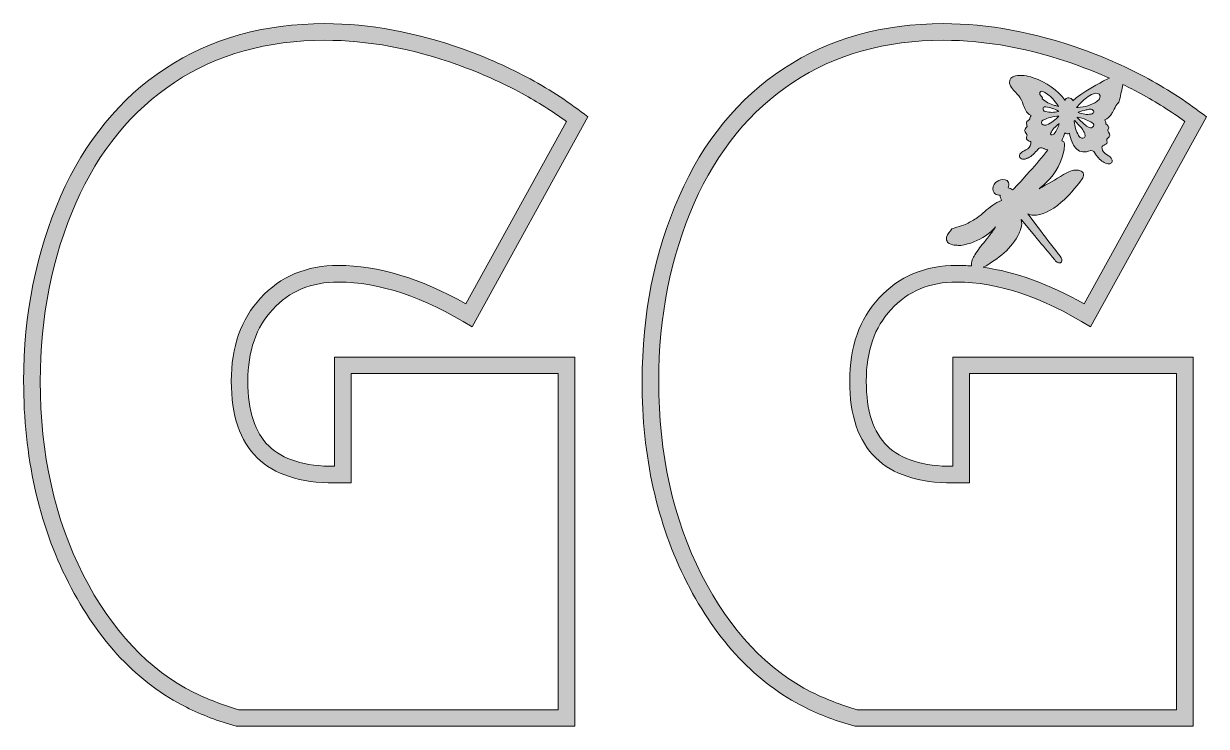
# Model space of a CAD drawing. Header units: millimetres. Extents: x 16 to 686, y -297 to -25.
# Drawn here: x 465.7 to 679.6, y -151.7 to -24.7 of the extents above; entities that cross this region are included whole.
import ezdxf

# ---------------------------------------------------------------- set-up
doc = ezdxf.new("R2010")
doc.units = ezdxf.units.MM
doc.header["$MEASUREMENT"] = 0
doc.layers.add('Layer 7', color=7, linetype='Continuous')
doc.layers.add('Layer 8', color=7, linetype='Continuous')

msp = doc.modelspace()

# ---------------------------------------------------------------- hatches: boundary and pattern name
at = {"layer": 'Layer 7'}
h = msp.add_hatch(color=1, dxfattribs=at)
h.dxf.hatch_style = 2
edge = h.paths.add_edge_path()
edge.add_spline(control_points=[(633.8, -104.72), (628.41, -104.72), (624.44, -103.49), (621.92, -101.04), (619.39, -98.59), (618.12, -94.69), (618.12, -89.34), (618.12, -83.89), (619.62, -79.56), (622.62, -76.37), (625.62, -73.06), (629.58, -71.41), (634.51, -71.41), (641.88, -71.41), (649.93, -74.11), (658.67, -79.51), (658.67, -79.51), (679.62, -41.57), (679.62, -41.57), (676.41, -39.04), (672.92, -36.75), (669.18, -34.71), (665.43, -32.67), (661.41, -30.88), (657.13, -29.34), (648.52, -26.26), (640.16, -24.71), (632.07, -24.71), (621.02, -24.71), (611.4, -27.41), (603.22, -32.81), (594.99, -38.21), (588.67, -45.93), (584.26, -55.95), (579.81, -66.09), (577.58, -77.22), (577.58, -89.34), (577.58, -102.95), (580.28, -115.08), (585.67, -125.71), (591.16, -136.4), (598.27, -143.92), (607.01, -148.27), (609.76, -149.64), (612.79, -150.77), (616.04, -151.71), (616.04, -151.71), (677.24, -151.71), (677.24, -151.71), (677.24, -151.71), (677.24, -84.96), (677.24, -84.96), (677.24, -84.96), (633.8, -84.96), (633.8, -84.96), (633.8, -84.96), (633.8, -104.72), (633.8, -104.72)], knot_values=[0, 0, 0, 0, 1, 1, 1, 2, 2, 2, 3, 3, 3, 4, 4, 4, 5, 5, 5, 6, 6, 6, 7, 7, 7, 8, 8, 8, 9, 9, 9, 10, 10, 10, 11, 11, 11, 12, 12, 12, 13, 13, 13, 14, 14, 14, 15, 15, 15, 16, 16, 16, 17, 17, 17, 18, 18, 18, 19, 19, 19, 19], degree=3, periodic=1)
edge = h.paths.add_edge_path()
edge.add_spline(control_points=[(675.74, -42.39), (675.74, -42.39), (657.54, -75.35), (657.54, -75.35), (651.15, -71.75), (645.04, -69.55), (639.28, -68.75), (641.94, -67.21), (644.48, -65.36), (645.78, -62.57), (645.95, -62.19), (646.39, -61.12), (646.16, -60.13), (646.16, -60.13), (648.58, -63.05), (648.58, -63.05), (649.64, -64.32), (650.69, -65.59), (651.74, -66.86), (651.74, -66.86), (652.19, -67.41), (652.19, -67.41), (652.37, -67.63), (652.79, -68.14), (653.23, -67.92), (653.38, -67.85), (653.48, -67.73), (653.51, -67.58), (653.58, -67.22), (653.27, -66.82), (652.94, -66.44), (652.9, -66.4), (652.87, -66.36), (652.85, -66.34), (651.58, -64.69), (650.31, -63.02), (649.19, -61.54), (649.19, -61.54), (647.32, -59.08), (647.32, -59.08), (647.62, -59.23), (647.97, -59.3), (648.36, -59.32), (649.85, -59.37), (651.5, -58.6), (653.39, -56.99), (654.7, -55.86), (655.97, -54.44), (657.17, -52.74), (657.27, -52.59), (657.5, -52.28), (657.42, -51.92), (657.36, -51.61), (657.09, -51.37), (656.7, -51.26), (656.45, -51.19), (656.2, -51.16), (655.94, -51.17), (655.13, -51.2), (654.36, -51.66), (653.8, -52), (652.35, -52.86), (650.88, -53.75), (649.36, -54.54), (650.12, -53.96), (650.77, -53.36), (651.35, -52.72), (652.92, -50.95), (653.86, -48.79), (653.99, -46.62), (654, -46.52), (654.01, -46.35), (653.93, -46.2), (653.84, -46.03), (653.68, -45.92), (653.46, -45.89), (653.71, -45.39), (653.89, -44.9), (654.03, -44.44), (654.13, -44.54), (654.28, -44.6), (654.45, -44.62), (654.54, -44.63), (654.72, -44.62), (654.87, -44.5), (654.96, -45.02), (655.1, -45.57), (655.33, -46.12), (655.5, -46.52), (655.71, -46.87), (655.95, -47.17), (656.52, -47.86), (657.38, -48.08), (658.32, -47.76), (658.95, -47.55), (659.16, -47.62), (659.49, -48.17), (659.51, -48.2), (659.52, -48.22), (659.54, -48.25), (660.03, -48.99), (660.55, -49.49), (661.17, -49.83), (661.44, -49.98), (661.77, -50.03), (661.95, -50.04), (662.27, -50.05), (662.44, -49.9), (662.5, -49.81), (662.62, -49.65), (662.63, -49.45), (662.55, -49.24), (662.4, -48.88), (662.1, -48.67), (661.85, -48.53), (661.17, -48.16), (660.83, -47.77), (660.75, -47.27), (660.7, -46.92), (660.73, -46.81), (661.14, -46.66), (661.16, -46.66), (661.18, -46.65), (661.2, -46.64), (661.63, -46.46), (661.73, -46.3), (661.65, -45.86), (661.61, -45.64), (661.64, -45.53), (661.78, -45.41), (662.22, -45.06), (662.26, -44.77), (661.9, -44.3), (661.76, -44.11), (661.76, -44.06), (661.83, -43.95), (662.21, -43.33), (661.7, -42.98), (661.51, -42.85), (661.48, -42.82), (661.44, -42.79), (661.42, -42.76), (661.43, -42.52), (661.38, -42.3), (661.27, -42.09), (661.81, -41.89), (662.13, -41.49), (662.44, -41.07), (662.51, -40.96), (662.58, -40.85), (662.64, -40.74), (662.64, -40.74), (662.7, -40.62), (662.7, -40.62), (662.79, -40.47), (662.87, -40.31), (662.96, -40.15), (663.16, -39.75), (663.36, -39.38), (663.62, -39.06), (663.69, -39.18), (663.89, -38.76), (663.94, -38.45), (664.11, -37.53), (664.35, -36.62), (664.52, -35.7), (665.62, -36.23), (666.7, -36.78), (667.74, -37.35), (670.56, -38.88), (673.24, -40.57), (675.74, -42.39)], knot_values=[0, 0, 0, 0, 1, 1, 1, 2, 2, 2, 3, 3, 3, 4, 4, 4, 5, 5, 5, 6, 6, 6, 7, 7, 7, 8, 8, 8, 9, 9, 9, 10, 10, 10, 11, 11, 11, 12, 12, 12, 13, 13, 13, 14, 14, 14, 15, 15, 15, 16, 16, 16, 17, 17, 17, 18, 18, 18, 19, 19, 19, 20, 20, 20, 21, 21, 21, 22, 22, 22, 23, 23, 23, 24, 24, 24, 25, 25, 25, 26, 26, 26, 27, 27, 27, 28, 28, 28, 29, 29, 29, 30, 30, 30, 31, 31, 31, 32, 32, 32, 33, 33, 33, 34, 34, 34, 35, 35, 35, 36, 36, 36, 37, 37, 37, 38, 38, 38, 39, 39, 39, 40, 40, 40, 41, 41, 41, 42, 42, 42, 43, 43, 43, 44, 44, 44, 45, 45, 45, 46, 46, 46, 47, 47, 47, 48, 48, 48, 49, 49, 49, 50, 50, 50, 51, 51, 51, 52, 52, 52, 53, 53, 53, 54, 54, 54, 55, 55, 55, 56, 56, 56, 57, 57, 57, 57], degree=3, periodic=1)
edge = h.paths.add_edge_path()
edge.add_spline(control_points=[(652.14, -39.48), (651.31, -39.22), (650.58, -38.83), (649.92, -38.32), (650.01, -38.21), (649.99, -38.05), (649.88, -37.96), (649.64, -37.75), (649.52, -37.57), (649.49, -37.37), (649.47, -37.23), (649.55, -37.08), (649.66, -36.99), (649.78, -36.91), (649.92, -36.9), (650.07, -36.98), (650.53, -37.2), (650.9, -37.43), (651.2, -37.67), (651.68, -38.04), (652.47, -39), (652.87, -39.66), (652.62, -39.6), (652.38, -39.55), (652.14, -39.48)], knot_values=[0, 0, 0, 0, 1, 1, 1, 2, 2, 2, 3, 3, 3, 4, 4, 4, 5, 5, 5, 6, 6, 6, 7, 7, 7, 8, 8, 8, 8], degree=3, periodic=1)
edge = h.paths.add_edge_path()
edge.add_spline(control_points=[(652.89, -40.58), (652.1, -40.8), (651.31, -40.79), (650.53, -40.61), (650.17, -40.52), (650, -40.22), (650.13, -39.95), (650.22, -39.78), (650.37, -39.68), (650.6, -39.72), (651.4, -39.86), (652.15, -40.13), (652.86, -40.51), (652.87, -40.52), (652.87, -40.54), (652.89, -40.58)], knot_values=[0, 0, 0, 0, 1, 1, 1, 2, 2, 2, 3, 3, 3, 4, 4, 4, 5, 5, 5, 5], degree=3, periodic=1)
edge = h.paths.add_edge_path()
edge.add_spline(control_points=[(650.09, -42.99), (649.76, -42.78), (649.71, -42.34), (650.06, -42.17), (650.96, -41.73), (651.92, -41.47), (652.96, -41.42), (652.96, -41.45), (652.97, -41.46), (652.96, -41.46), (652.29, -42.03), (651.64, -42.63), (650.79, -43), (650.56, -43.1), (650.33, -43.13), (650.09, -42.99)], knot_values=[0, 0, 0, 0, 1, 1, 1, 2, 2, 2, 3, 3, 3, 4, 4, 4, 5, 5, 5, 5], degree=3, periodic=1)
edge = h.paths.add_edge_path()
edge.add_spline(control_points=[(653, -42.77), (652.84, -43.43), (652.54, -44.05), (652.11, -44.6), (652.07, -44.64), (652.04, -44.69), (652.01, -44.71), (651.83, -44.83), (651.64, -44.85), (651.55, -44.79), (651.44, -44.72), (651.42, -44.59), (651.49, -44.45), (651.64, -44.18), (651.81, -43.86), (652.05, -43.62), (652.33, -43.34), (652.65, -43.07), (652.96, -42.81), (652.97, -42.8), (652.99, -42.79), (653, -42.77)], knot_values=[0, 0, 0, 0, 1, 1, 1, 2, 2, 2, 3, 3, 3, 4, 4, 4, 5, 5, 5, 6, 6, 6, 7, 7, 7, 7], degree=3, periodic=1)
edge = h.paths.add_edge_path()
edge.add_spline(control_points=[(657.91, -42.07), (658.27, -42.23), (658.62, -42.42), (658.97, -42.61), (659.26, -42.78), (659.34, -43.02), (659.2, -43.26), (659.05, -43.51), (658.74, -43.64), (658.45, -43.5), (658.12, -43.33), (657.81, -43.13), (657.54, -42.9), (657.08, -42.51), (656.67, -42.08), (656.24, -41.67), (656.25, -41.65), (656.27, -41.63), (656.28, -41.61), (656.85, -41.69), (657.4, -41.84), (657.91, -42.07)], knot_values=[0, 0, 0, 0, 1, 1, 1, 2, 2, 2, 3, 3, 3, 4, 4, 4, 5, 5, 5, 6, 6, 6, 7, 7, 7, 7], degree=3, periodic=1)
edge = h.paths.add_edge_path()
edge.add_spline(control_points=[(656.46, -40.69), (656.94, -40.56), (657.42, -40.42), (657.9, -40.3), (658.13, -40.24), (658.36, -40.2), (658.59, -40.17), (658.83, -40.14), (659.1, -40.26), (659.21, -40.44), (659.31, -40.62), (659.25, -40.77), (659.12, -40.9), (659.04, -40.97), (658.92, -41.04), (658.81, -41.06), (658, -41.17), (657.22, -41.1), (656.47, -40.78), (656.47, -40.75), (656.46, -40.72), (656.46, -40.69)], knot_values=[0, 0, 0, 0, 1, 1, 1, 2, 2, 2, 3, 3, 3, 4, 4, 4, 5, 5, 5, 6, 6, 6, 7, 7, 7, 7], degree=3, periodic=1)
edge = h.paths.add_edge_path()
edge.add_spline(control_points=[(656.39, -39.88), (656.32, -39.88), (656.26, -39.88), (656.14, -39.88), (656.7, -39.21), (657.29, -38.62), (657.94, -38.09), (658.31, -37.78), (658.71, -37.53), (659.19, -37.37), (659.33, -37.32), (659.48, -37.29), (659.63, -37.27), (660.18, -37.23), (660.52, -37.6), (660.37, -38.07), (660.27, -38.36), (660.08, -38.58), (659.81, -38.76), (658.8, -39.43), (657.65, -39.79), (656.39, -39.88)], knot_values=[0, 0, 0, 0, 1, 1, 1, 2, 2, 2, 3, 3, 3, 4, 4, 4, 5, 5, 5, 6, 6, 6, 7, 7, 7, 7], degree=3, periodic=1)
edge = h.paths.add_edge_path()
edge.add_spline(control_points=[(656.52, -42.99), (656.98, -43.47), (657.42, -43.96), (657.63, -44.57), (657.66, -44.66), (657.67, -44.77), (657.69, -44.87), (657.71, -45.07), (657.66, -45.26), (657.44, -45.36), (657.21, -45.47), (656.99, -45.41), (656.81, -45.27), (656.69, -45.17), (656.58, -45.05), (656.51, -44.93), (656.07, -44.12), (655.8, -43.26), (655.74, -42.37), (655.74, -42.35), (655.74, -42.32), (655.75, -42.3), (655.78, -42.28), (655.81, -42.26), (655.84, -42.24), (656.06, -42.49), (656.29, -42.75), (656.52, -42.99)], knot_values=[0, 0, 0, 0, 1, 1, 1, 2, 2, 2, 3, 3, 3, 4, 4, 4, 5, 5, 5, 6, 6, 6, 7, 7, 7, 8, 8, 8, 9, 9, 9, 9], degree=3, periodic=1)
edge = h.paths.add_edge_path()
edge.add_spline(control_points=[(636.8, -104.72), (636.8, -104.72), (636.8, -87.96), (636.8, -87.96), (636.8, -87.96), (674.24, -87.96), (674.24, -87.96), (674.24, -87.96), (674.24, -148.71), (674.24, -148.71), (674.24, -148.71), (616.47, -148.71), (616.47, -148.71), (613.44, -147.81), (610.71, -146.76), (608.35, -145.59), (600.23, -141.55), (593.5, -134.4), (588.35, -124.35), (583.19, -114.19), (580.58, -102.42), (580.58, -89.34), (580.58, -77.7), (582.74, -66.87), (587.01, -57.16), (591.16, -47.72), (597.17, -40.37), (604.87, -35.32), (612.51, -30.27), (621.66, -27.71), (632.07, -27.71), (639.78, -27.71), (647.87, -29.21), (656.11, -32.16), (658.15, -32.9), (660.15, -33.7), (662.08, -34.56), (661.71, -34.7), (661.35, -34.86), (661, -35.03), (661.08, -35.13), (656.79, -37.24), (655.46, -38.65), (655.45, -38.59), (655.42, -38.53), (655.39, -38.47), (655.31, -38.32), (655.14, -38.14), (654.76, -38.12), (654.44, -38.1), (654.27, -38.24), (654.17, -38.35), (654.12, -38.42), (654.09, -38.49), (654.06, -38.57), (652.68, -36.71), (650.75, -35.34), (648.31, -34.48), (647.19, -34.09), (646.14, -33.98), (645.08, -34.14), (644.4, -34.25), (643.97, -34.76), (644.05, -35.39), (644.1, -35.79), (644.27, -36.17), (644.55, -36.51), (644.82, -36.82), (645.1, -37.12), (645.35, -37.38), (645.85, -37.89), (646.17, -38.38), (646.35, -38.9), (646.48, -39.29), (646.65, -39.67), (646.82, -40.04), (646.82, -40.04), (646.94, -40.31), (646.94, -40.31), (647.13, -40.75), (647.46, -41.09), (647.91, -41.33), (647.78, -41.53), (647.72, -41.74), (647.7, -41.93), (647.69, -41.97), (647.64, -42.04), (647.61, -42.06), (647.36, -42.19), (646.85, -42.48), (647.17, -43.14), (647.22, -43.25), (647.22, -43.28), (647.05, -43.47), (646.66, -43.89), (646.66, -44.14), (647.04, -44.58), (647.24, -44.81), (647.2, -44.95), (647.14, -45.07), (646.98, -45.37), (647.08, -45.66), (647.39, -45.83), (647.51, -45.9), (647.65, -45.95), (647.78, -45.99), (647.87, -46.01), (647.88, -46.04), (647.88, -46.08), (647.93, -46.31), (647.89, -46.54), (647.78, -46.79), (647.57, -47.25), (647.12, -47.5), (646.66, -47.7), (646.36, -47.83), (646.13, -48.03), (645.99, -48.17), (645.83, -48.33), (645.72, -48.7), (645.89, -48.91), (646.04, -49.1), (646.31, -49.19), (646.52, -49.22), (646.72, -49.24), (646.95, -49.19), (647.14, -49.1), (647.14, -49.1), (647.24, -49.05), (647.24, -49.05), (647.52, -48.91), (647.82, -48.76), (648.06, -48.55), (648.38, -48.27), (648.67, -47.97), (648.95, -47.67), (648.95, -47.67), (649.17, -47.44), (649.17, -47.44), (649.51, -47.08), (649.74, -47.04), (650.21, -47.27), (650.21, -47.27), (650.29, -47.31), (650.29, -47.31), (650.5, -47.43), (650.72, -47.5), (650.94, -47.54), (649.9, -48.85), (648.82, -50.13), (647.69, -51.4), (645.87, -53.44), (644.92, -54.44), (644.59, -54.75), (644.32, -54.56), (644.05, -54.45), (643.76, -54.37), (643.9, -54.08), (643.98, -53.74), (643.83, -53.41), (643.58, -52.86), (642.91, -52.78), (642.38, -52.94), (642.02, -53.05), (641.53, -53.28), (641.24, -53.77), (640.95, -54.25), (640.96, -54.88), (641.27, -55.29), (641.46, -55.54), (641.76, -55.7), (642.08, -55.7), (642.15, -55.71), (642.23, -55.7), (642.31, -55.68), (642.34, -56.03), (642.44, -56.37), (642.6, -56.68), (641.43, -57.06), (640.47, -57.89), (639.54, -58.69), (639.12, -59.06), (638.67, -59.44), (638.22, -59.77), (637.65, -60.19), (636.98, -60.52), (636.28, -60.88), (635.75, -61.14), (633.99, -61.62), (633.67, -61.79), (633.65, -61.8), (633.64, -61.81), (633.62, -61.82), (633.22, -62.24), (632.81, -62.72), (632.65, -63.28), (632.61, -63.43), (632.6, -63.67), (632.65, -63.82), (632.72, -64.06), (632.9, -64.32), (633.11, -64.46), (633.45, -64.68), (633.92, -64.72), (634.31, -64.75), (634.61, -64.78), (634.92, -64.79), (635.22, -64.79), (636.9, -64.52), (638.39, -63.95), (639.66, -63.07), (640.34, -62.6), (640.95, -62.05), (641.51, -61.46), (641.29, -61.78), (641.07, -62.09), (640.87, -62.38), (640.45, -62.96), (640, -63.53), (639.55, -64.07), (638.93, -64.84), (638.29, -65.63), (637.74, -66.5), (637.41, -67.04), (637.04, -67.75), (637.15, -68.51), (636.26, -68.44), (635.38, -68.41), (634.51, -68.41), (628.73, -68.41), (623.99, -70.4), (620.42, -74.33), (616.9, -78.09), (615.12, -83.14), (615.12, -89.34), (615.12, -95.51), (616.71, -100.17), (619.83, -103.19), (622.92, -106.19), (627.62, -107.72), (633.8, -107.72), (633.8, -107.72), (636.8, -107.72), (636.8, -107.72), (636.8, -107.72), (636.8, -104.72), (636.8, -104.72)], knot_values=[0, 0, 0, 0, 1, 1, 1, 2, 2, 2, 3, 3, 3, 4, 4, 4, 5, 5, 5, 6, 6, 6, 7, 7, 7, 8, 8, 8, 9, 9, 9, 10, 10, 10, 11, 11, 11, 12, 12, 12, 13, 13, 13, 14, 14, 14, 15, 15, 15, 16, 16, 16, 17, 17, 17, 18, 18, 18, 19, 19, 19, 20, 20, 20, 21, 21, 21, 22, 22, 22, 23, 23, 23, 24, 24, 24, 25, 25, 25, 26, 26, 26, 27, 27, 27, 28, 28, 28, 29, 29, 29, 30, 30, 30, 31, 31, 31, 32, 32, 32, 33, 33, 33, 34, 34, 34, 35, 35, 35, 36, 36, 36, 37, 37, 37, 38, 38, 38, 39, 39, 39, 40, 40, 40, 41, 41, 41, 42, 42, 42, 43, 43, 43, 44, 44, 44, 45, 45, 45, 46, 46, 46, 47, 47, 47, 48, 48, 48, 49, 49, 49, 50, 50, 50, 51, 51, 51, 52, 52, 52, 53, 53, 53, 54, 54, 54, 55, 55, 55, 56, 56, 56, 57, 57, 57, 58, 58, 58, 59, 59, 59, 60, 60, 60, 61, 61, 61, 62, 62, 62, 63, 63, 63, 64, 64, 64, 65, 65, 65, 66, 66, 66, 67, 67, 67, 68, 68, 68, 69, 69, 69, 70, 70, 70, 71, 71, 71, 72, 72, 72, 73, 73, 73, 74, 74, 74, 75, 75, 75, 76, 76, 76, 77, 77, 77, 78, 78, 78, 79, 79, 79, 80, 80, 80, 81, 81, 81, 82, 82, 82, 82], degree=3, periodic=1)
at = {"layer": 'Layer 8'}
h = msp.add_hatch(color=2, dxfattribs=at)
h.dxf.hatch_style = 2
edge = h.paths.add_edge_path()
edge.add_spline(control_points=[(520.23, -24.71), (509.18, -24.71), (499.56, -27.41), (491.38, -32.81), (483.16, -38.21), (476.84, -45.93), (472.43, -55.95), (467.97, -66.09), (465.74, -77.22), (465.74, -89.34), (465.74, -102.95), (468.44, -115.08), (473.84, -125.71), (479.32, -136.4), (486.43, -143.92), (495.17, -148.27), (497.92, -149.64), (500.95, -150.77), (504.2, -151.71), (504.2, -151.71), (565.41, -151.71), (565.41, -151.71), (565.41, -151.71), (565.41, -84.96), (565.41, -84.96), (565.41, -84.96), (521.97, -84.96), (521.97, -84.96), (521.97, -84.96), (521.97, -104.72), (521.97, -104.72), (516.57, -104.72), (512.61, -103.49), (510.08, -101.04), (507.55, -98.59), (506.29, -94.69), (506.29, -89.34), (506.29, -83.89), (507.79, -79.56), (510.79, -76.37), (513.79, -73.06), (517.75, -71.41), (522.68, -71.41), (530.04, -71.41), (538.1, -74.11), (546.84, -79.51), (546.84, -79.51), (567.78, -41.57), (567.78, -41.57), (564.57, -39.04), (561.09, -36.75), (557.34, -34.71), (553.59, -32.67), (549.58, -30.88), (545.29, -29.34), (536.68, -26.26), (528.33, -24.71), (520.23, -24.71), (520.23, -24.71), (520.23, -24.71), (520.23, -24.71)], knot_values=[0, 0, 0, 0, 1, 1, 1, 2, 2, 2, 3, 3, 3, 4, 4, 4, 5, 5, 5, 6, 6, 6, 7, 7, 7, 8, 8, 8, 9, 9, 9, 10, 10, 10, 11, 11, 11, 12, 12, 12, 13, 13, 13, 14, 14, 14, 15, 15, 15, 16, 16, 16, 17, 17, 17, 18, 18, 18, 19, 19, 19, 20, 20, 20, 20], degree=3, periodic=1)
edge = h.paths.add_edge_path()
edge.add_spline(control_points=[(520.23, -27.71), (527.94, -27.71), (536.04, -29.21), (544.28, -32.16), (548.39, -33.64), (552.31, -35.39), (555.91, -37.35), (558.72, -38.88), (561.4, -40.57), (563.9, -42.39), (563.9, -42.39), (545.7, -75.35), (545.7, -75.35), (537.53, -70.74), (529.79, -68.41), (522.68, -68.41), (516.9, -68.41), (512.16, -70.4), (508.58, -74.33), (505.07, -78.09), (503.29, -83.14), (503.29, -89.34), (503.29, -95.51), (504.87, -100.17), (507.99, -103.19), (511.09, -106.19), (515.79, -107.72), (521.97, -107.72), (521.97, -107.72), (524.97, -107.72), (524.97, -107.72), (524.97, -107.72), (524.97, -104.72), (524.97, -104.72), (524.97, -104.72), (524.97, -87.96), (524.97, -87.96), (524.97, -87.96), (562.41, -87.96), (562.41, -87.96), (562.41, -87.96), (562.41, -148.71), (562.41, -148.71), (562.41, -148.71), (504.63, -148.71), (504.63, -148.71), (501.6, -147.81), (498.87, -146.76), (496.51, -145.59), (488.4, -141.55), (481.67, -134.4), (476.52, -124.35), (471.36, -114.19), (468.74, -102.42), (468.74, -89.34), (468.74, -77.7), (470.91, -66.87), (475.17, -57.16), (479.33, -47.72), (485.33, -40.37), (493.04, -35.32), (500.68, -30.27), (509.83, -27.71), (520.23, -27.71)], knot_values=[0, 0, 0, 0, 0.352778, 0.352778, 0.352778, 0.705556, 0.705556, 0.705556, 1.058333, 1.058333, 1.058333, 1.411111, 1.411111, 1.411111, 1.763889, 1.763889, 1.763889, 2.116667, 2.116667, 2.116667, 2.469444, 2.469444, 2.469444, 2.822222, 2.822222, 2.822222, 3.175, 3.175, 3.175, 3.527778, 3.527778, 3.527778, 3.880556, 3.880556, 3.880556, 4.233333, 4.233333, 4.233333, 4.586111, 4.586111, 4.586111, 4.938889, 4.938889, 4.938889, 5.291667, 5.291667, 5.291667, 5.644444, 5.644444, 5.644444, 5.997222, 5.997222, 5.997222, 6.35, 6.35, 6.35, 6.702778, 6.702778, 6.702778, 7.055556, 7.055556, 7.055556, 7.408333, 7.408333, 7.408333, 7.408333], degree=3, periodic=0)
edge.add_line((520.23, -27.71), (520.23, -27.71))

# ---------------------------------------------------------------- linework, layer by layer
at = {"layer": 'Layer 7', "lineweight": 0}
for points, knots in [([(633.8, -104.72), (628.41, -104.72), (624.44, -103.49), (621.92, -101.04), (619.39, -98.59), (618.12, -94.69), (618.12, -89.34), (618.12, -83.89), (619.62, -79.56), (622.62, -76.37), (625.62, -73.06), (629.58, -71.41), (634.51, -71.41), (641.88, -71.41), (649.93, -74.11), (658.67, -79.51), (658.67, -79.51), (679.62, -41.57), (679.62, -41.57), (676.41, -39.04), (672.92, -36.75), (669.18, -34.71), (665.43, -32.67), (661.41, -30.88), (657.13, -29.34), (648.52, -26.26), (640.16, -24.71), (632.07, -24.71), (621.02, -24.71), (611.4, -27.41), (603.22, -32.81), (594.99, -38.21), (588.67, -45.93), (584.26, -55.95), (579.81, -66.09), (577.58, -77.22), (577.58, -89.34), (577.58, -102.95), (580.28, -115.08), (585.67, -125.71), (591.16, -136.4), (598.27, -143.92), (607.01, -148.27), (609.76, -149.64), (612.79, -150.77), (616.04, -151.71), (616.04, -151.71), (677.24, -151.71), (677.24, -151.71), (677.24, -151.71), (677.24, -84.96), (677.24, -84.96), (677.24, -84.96), (633.8, -84.96), (633.8, -84.96), (633.8, -84.96), (633.8, -104.72), (633.8, -104.72)], [0, 0, 0, 0, 1, 1, 1, 2, 2, 2, 3, 3, 3, 4, 4, 4, 5, 5, 5, 6, 6, 6, 7, 7, 7, 8, 8, 8, 9, 9, 9, 10, 10, 10, 11, 11, 11, 12, 12, 12, 13, 13, 13, 14, 14, 14, 15, 15, 15, 16, 16, 16, 17, 17, 17, 18, 18, 18, 19, 19, 19, 19]), ([(636.8, -104.72), (636.8, -104.72), (636.8, -87.96), (636.8, -87.96), (636.8, -87.96), (674.24, -87.96), (674.24, -87.96), (674.24, -87.96), (674.24, -148.71), (674.24, -148.71), (674.24, -148.71), (616.47, -148.71), (616.47, -148.71), (613.44, -147.81), (610.71, -146.76), (608.35, -145.59), (600.23, -141.55), (593.5, -134.4), (588.35, -124.35), (583.19, -114.19), (580.58, -102.42), (580.58, -89.34), (580.58, -77.7), (582.74, -66.87), (587.01, -57.16), (591.16, -47.72), (597.17, -40.37), (604.87, -35.32), (612.51, -30.27), (621.66, -27.71), (632.07, -27.71), (639.78, -27.71), (647.87, -29.21), (656.11, -32.16), (658.15, -32.9), (660.15, -33.7), (662.08, -34.56), (661.71, -34.7), (661.35, -34.86), (661, -35.03), (661.08, -35.13), (656.79, -37.24), (655.46, -38.65), (655.45, -38.59), (655.42, -38.53), (655.39, -38.47), (655.31, -38.32), (655.14, -38.14), (654.76, -38.12), (654.44, -38.1), (654.27, -38.24), (654.17, -38.35), (654.12, -38.42), (654.09, -38.49), (654.06, -38.57), (652.68, -36.71), (650.75, -35.34), (648.31, -34.48), (647.19, -34.09), (646.14, -33.98), (645.08, -34.14), (644.4, -34.25), (643.97, -34.76), (644.05, -35.39), (644.1, -35.79), (644.27, -36.17), (644.55, -36.51), (644.82, -36.82), (645.1, -37.12), (645.35, -37.38), (645.85, -37.89), (646.17, -38.38), (646.35, -38.9), (646.48, -39.29), (646.65, -39.67), (646.82, -40.04), (646.82, -40.04), (646.94, -40.31), (646.94, -40.31), (647.13, -40.75), (647.46, -41.09), (647.91, -41.33), (647.78, -41.53), (647.72, -41.74), (647.7, -41.93), (647.69, -41.97), (647.64, -42.04), (647.61, -42.06), (647.36, -42.19), (646.85, -42.48), (647.17, -43.14), (647.22, -43.25), (647.22, -43.28), (647.05, -43.47), (646.66, -43.89), (646.66, -44.14), (647.04, -44.58), (647.24, -44.81), (647.2, -44.95), (647.14, -45.07), (646.98, -45.37), (647.08, -45.66), (647.39, -45.83), (647.51, -45.9), (647.65, -45.95), (647.78, -45.99), (647.87, -46.01), (647.88, -46.04), (647.88, -46.08), (647.93, -46.31), (647.89, -46.54), (647.78, -46.79), (647.57, -47.25), (647.12, -47.5), (646.66, -47.7), (646.36, -47.83), (646.13, -48.03), (645.99, -48.17), (645.83, -48.33), (645.72, -48.7), (645.89, -48.91), (646.04, -49.1), (646.31, -49.19), (646.52, -49.22), (646.72, -49.24), (646.95, -49.19), (647.14, -49.1), (647.14, -49.1), (647.24, -49.05), (647.24, -49.05), (647.52, -48.91), (647.82, -48.76), (648.06, -48.55), (648.38, -48.27), (648.67, -47.97), (648.95, -47.67), (648.95, -47.67), (649.17, -47.44), (649.17, -47.44), (649.51, -47.08), (649.74, -47.04), (650.21, -47.27), (650.21, -47.27), (650.29, -47.31), (650.29, -47.31), (650.5, -47.43), (650.72, -47.5), (650.94, -47.54), (649.9, -48.85), (648.82, -50.13), (647.69, -51.4), (645.87, -53.44), (644.92, -54.44), (644.59, -54.75), (644.32, -54.56), (644.05, -54.45), (643.76, -54.37), (643.9, -54.08), (643.98, -53.74), (643.83, -53.41), (643.58, -52.86), (642.91, -52.78), (642.38, -52.94), (642.02, -53.05), (641.53, -53.28), (641.24, -53.77), (640.95, -54.25), (640.96, -54.88), (641.27, -55.29), (641.46, -55.54), (641.76, -55.7), (642.08, -55.7), (642.15, -55.71), (642.23, -55.7), (642.31, -55.68), (642.34, -56.03), (642.44, -56.37), (642.6, -56.68), (641.43, -57.06), (640.47, -57.89), (639.54, -58.69), (639.12, -59.06), (638.67, -59.44), (638.22, -59.77), (637.65, -60.19), (636.98, -60.52), (636.28, -60.88), (635.75, -61.14), (633.99, -61.62), (633.67, -61.79), (633.65, -61.8), (633.64, -61.81), (633.62, -61.82), (633.22, -62.24), (632.81, -62.72), (632.65, -63.28), (632.61, -63.43), (632.6, -63.67), (632.65, -63.82), (632.72, -64.06), (632.9, -64.32), (633.11, -64.46), (633.45, -64.68), (633.92, -64.72), (634.31, -64.75), (634.61, -64.78), (634.92, -64.79), (635.22, -64.79), (636.9, -64.52), (638.39, -63.95), (639.66, -63.07), (640.34, -62.6), (640.95, -62.05), (641.51, -61.46), (641.29, -61.78), (641.07, -62.09), (640.87, -62.38), (640.45, -62.96), (640, -63.53), (639.55, -64.07), (638.93, -64.84), (638.29, -65.63), (637.74, -66.5), (637.41, -67.04), (637.04, -67.75), (637.15, -68.51), (636.26, -68.44), (635.38, -68.41), (634.51, -68.41), (628.73, -68.41), (623.99, -70.4), (620.42, -74.33), (616.9, -78.09), (615.12, -83.14), (615.12, -89.34), (615.12, -95.51), (616.71, -100.17), (619.83, -103.19), (622.92, -106.19), (627.62, -107.72), (633.8, -107.72), (633.8, -107.72), (636.8, -107.72), (636.8, -107.72), (636.8, -107.72), (636.8, -104.72), (636.8, -104.72)], [0, 0, 0, 0, 1, 1, 1, 2, 2, 2, 3, 3, 3, 4, 4, 4, 5, 5, 5, 6, 6, 6, 7, 7, 7, 8, 8, 8, 9, 9, 9, 10, 10, 10, 11, 11, 11, 12, 12, 12, 13, 13, 13, 14, 14, 14, 15, 15, 15, 16, 16, 16, 17, 17, 17, 18, 18, 18, 19, 19, 19, 20, 20, 20, 21, 21, 21, 22, 22, 22, 23, 23, 23, 24, 24, 24, 25, 25, 25, 26, 26, 26, 27, 27, 27, 28, 28, 28, 29, 29, 29, 30, 30, 30, 31, 31, 31, 32, 32, 32, 33, 33, 33, 34, 34, 34, 35, 35, 35, 36, 36, 36, 37, 37, 37, 38, 38, 38, 39, 39, 39, 40, 40, 40, 41, 41, 41, 42, 42, 42, 43, 43, 43, 44, 44, 44, 45, 45, 45, 46, 46, 46, 47, 47, 47, 48, 48, 48, 49, 49, 49, 50, 50, 50, 51, 51, 51, 52, 52, 52, 53, 53, 53, 54, 54, 54, 55, 55, 55, 56, 56, 56, 57, 57, 57, 58, 58, 58, 59, 59, 59, 60, 60, 60, 61, 61, 61, 62, 62, 62, 63, 63, 63, 64, 64, 64, 65, 65, 65, 66, 66, 66, 67, 67, 67, 68, 68, 68, 69, 69, 69, 70, 70, 70, 71, 71, 71, 72, 72, 72, 73, 73, 73, 74, 74, 74, 75, 75, 75, 76, 76, 76, 77, 77, 77, 78, 78, 78, 79, 79, 79, 80, 80, 80, 81, 81, 81, 82, 82, 82, 82]), ([(675.74, -42.39), (675.74, -42.39), (657.54, -75.35), (657.54, -75.35), (651.15, -71.75), (645.04, -69.55), (639.28, -68.75), (641.94, -67.21), (644.48, -65.36), (645.78, -62.57), (645.95, -62.19), (646.39, -61.12), (646.16, -60.13), (646.16, -60.13), (648.58, -63.05), (648.58, -63.05), (649.64, -64.32), (650.69, -65.59), (651.74, -66.86), (651.74, -66.86), (652.19, -67.41), (652.19, -67.41), (652.37, -67.63), (652.79, -68.14), (653.23, -67.92), (653.38, -67.85), (653.48, -67.73), (653.51, -67.58), (653.58, -67.22), (653.27, -66.82), (652.94, -66.44), (652.9, -66.4), (652.87, -66.36), (652.85, -66.34), (651.58, -64.69), (650.31, -63.02), (649.19, -61.54), (649.19, -61.54), (647.32, -59.08), (647.32, -59.08), (647.62, -59.23), (647.97, -59.3), (648.36, -59.32), (649.85, -59.37), (651.5, -58.6), (653.39, -56.99), (654.7, -55.86), (655.97, -54.44), (657.17, -52.74), (657.27, -52.59), (657.5, -52.28), (657.42, -51.92), (657.36, -51.61), (657.09, -51.37), (656.7, -51.26), (656.45, -51.19), (656.2, -51.16), (655.94, -51.17), (655.13, -51.2), (654.36, -51.66), (653.8, -52), (652.35, -52.86), (650.88, -53.75), (649.36, -54.54), (650.12, -53.96), (650.77, -53.36), (651.35, -52.72), (652.92, -50.95), (653.86, -48.79), (653.99, -46.62), (654, -46.52), (654.01, -46.35), (653.93, -46.2), (653.84, -46.03), (653.68, -45.92), (653.46, -45.89), (653.71, -45.39), (653.89, -44.9), (654.03, -44.44), (654.13, -44.54), (654.28, -44.6), (654.45, -44.62), (654.54, -44.63), (654.72, -44.62), (654.87, -44.5), (654.96, -45.02), (655.1, -45.57), (655.33, -46.12), (655.5, -46.52), (655.71, -46.87), (655.95, -47.17), (656.52, -47.86), (657.38, -48.08), (658.32, -47.76), (658.95, -47.55), (659.16, -47.62), (659.49, -48.17), (659.51, -48.2), (659.52, -48.22), (659.54, -48.25), (660.03, -48.99), (660.55, -49.49), (661.17, -49.83), (661.44, -49.98), (661.77, -50.03), (661.95, -50.04), (662.27, -50.05), (662.44, -49.9), (662.5, -49.81), (662.62, -49.65), (662.63, -49.45), (662.55, -49.24), (662.4, -48.88), (662.1, -48.67), (661.85, -48.53), (661.17, -48.16), (660.83, -47.77), (660.75, -47.27), (660.7, -46.92), (660.73, -46.81), (661.14, -46.66), (661.16, -46.66), (661.18, -46.65), (661.2, -46.64), (661.63, -46.46), (661.73, -46.3), (661.65, -45.86), (661.61, -45.64), (661.64, -45.53), (661.78, -45.41), (662.22, -45.06), (662.26, -44.77), (661.9, -44.3), (661.76, -44.11), (661.76, -44.06), (661.83, -43.95), (662.21, -43.33), (661.7, -42.98), (661.51, -42.85), (661.48, -42.82), (661.44, -42.79), (661.42, -42.76), (661.43, -42.52), (661.38, -42.3), (661.27, -42.09), (661.81, -41.89), (662.13, -41.49), (662.44, -41.07), (662.51, -40.96), (662.58, -40.85), (662.64, -40.74), (662.64, -40.74), (662.7, -40.62), (662.7, -40.62), (662.79, -40.47), (662.87, -40.31), (662.96, -40.15), (663.16, -39.75), (663.36, -39.38), (663.62, -39.06), (663.69, -39.18), (663.89, -38.76), (663.94, -38.45), (664.11, -37.53), (664.35, -36.62), (664.52, -35.7), (665.62, -36.23), (666.7, -36.78), (667.74, -37.35), (670.56, -38.88), (673.24, -40.57), (675.74, -42.39)], [0, 0, 0, 0, 1, 1, 1, 2, 2, 2, 3, 3, 3, 4, 4, 4, 5, 5, 5, 6, 6, 6, 7, 7, 7, 8, 8, 8, 9, 9, 9, 10, 10, 10, 11, 11, 11, 12, 12, 12, 13, 13, 13, 14, 14, 14, 15, 15, 15, 16, 16, 16, 17, 17, 17, 18, 18, 18, 19, 19, 19, 20, 20, 20, 21, 21, 21, 22, 22, 22, 23, 23, 23, 24, 24, 24, 25, 25, 25, 26, 26, 26, 27, 27, 27, 28, 28, 28, 29, 29, 29, 30, 30, 30, 31, 31, 31, 32, 32, 32, 33, 33, 33, 34, 34, 34, 35, 35, 35, 36, 36, 36, 37, 37, 37, 38, 38, 38, 39, 39, 39, 40, 40, 40, 41, 41, 41, 42, 42, 42, 43, 43, 43, 44, 44, 44, 45, 45, 45, 46, 46, 46, 47, 47, 47, 48, 48, 48, 49, 49, 49, 50, 50, 50, 51, 51, 51, 52, 52, 52, 53, 53, 53, 54, 54, 54, 55, 55, 55, 56, 56, 56, 57, 57, 57, 57]), ([(652.14, -39.48), (651.31, -39.22), (650.58, -38.83), (649.92, -38.32), (650.01, -38.21), (649.99, -38.05), (649.88, -37.96), (649.64, -37.75), (649.52, -37.57), (649.49, -37.37), (649.47, -37.23), (649.55, -37.08), (649.66, -36.99), (649.78, -36.91), (649.92, -36.9), (650.07, -36.98), (650.53, -37.2), (650.9, -37.43), (651.2, -37.67), (651.68, -38.04), (652.47, -39), (652.87, -39.66), (652.62, -39.6), (652.38, -39.55), (652.14, -39.48)], [0, 0, 0, 0, 1, 1, 1, 2, 2, 2, 3, 3, 3, 4, 4, 4, 5, 5, 5, 6, 6, 6, 7, 7, 7, 8, 8, 8, 8]), ([(656.39, -39.88), (656.32, -39.88), (656.26, -39.88), (656.14, -39.88), (656.7, -39.21), (657.29, -38.62), (657.94, -38.09), (658.31, -37.78), (658.71, -37.53), (659.19, -37.37), (659.33, -37.32), (659.48, -37.29), (659.63, -37.27), (660.18, -37.23), (660.52, -37.6), (660.37, -38.07), (660.27, -38.36), (660.08, -38.58), (659.81, -38.76), (658.8, -39.43), (657.65, -39.79), (656.39, -39.88)], [0, 0, 0, 0, 1, 1, 1, 2, 2, 2, 3, 3, 3, 4, 4, 4, 5, 5, 5, 6, 6, 6, 7, 7, 7, 7]), ([(652.89, -40.58), (652.1, -40.8), (651.31, -40.79), (650.53, -40.61), (650.17, -40.52), (650, -40.22), (650.13, -39.95), (650.22, -39.78), (650.37, -39.68), (650.6, -39.72), (651.4, -39.86), (652.15, -40.13), (652.86, -40.51), (652.87, -40.52), (652.87, -40.54), (652.89, -40.58)], [0, 0, 0, 0, 1, 1, 1, 2, 2, 2, 3, 3, 3, 4, 4, 4, 5, 5, 5, 5]), ([(656.46, -40.69), (656.94, -40.56), (657.42, -40.42), (657.9, -40.3), (658.13, -40.24), (658.36, -40.2), (658.59, -40.17), (658.83, -40.14), (659.1, -40.26), (659.21, -40.44), (659.31, -40.62), (659.25, -40.77), (659.12, -40.9), (659.04, -40.97), (658.92, -41.04), (658.81, -41.06), (658, -41.17), (657.22, -41.1), (656.47, -40.78), (656.47, -40.75), (656.46, -40.72), (656.46, -40.69)], [0, 0, 0, 0, 1, 1, 1, 2, 2, 2, 3, 3, 3, 4, 4, 4, 5, 5, 5, 6, 6, 6, 7, 7, 7, 7]), ([(650.09, -42.99), (649.76, -42.78), (649.71, -42.34), (650.06, -42.17), (650.96, -41.73), (651.92, -41.47), (652.96, -41.42), (652.96, -41.45), (652.97, -41.46), (652.96, -41.46), (652.29, -42.03), (651.64, -42.63), (650.79, -43), (650.56, -43.1), (650.33, -43.13), (650.09, -42.99)], [0, 0, 0, 0, 1, 1, 1, 2, 2, 2, 3, 3, 3, 4, 4, 4, 5, 5, 5, 5]), ([(653, -42.77), (652.84, -43.43), (652.54, -44.05), (652.11, -44.6), (652.07, -44.64), (652.04, -44.69), (652.01, -44.71), (651.83, -44.83), (651.64, -44.85), (651.55, -44.79), (651.44, -44.72), (651.42, -44.59), (651.49, -44.45), (651.64, -44.18), (651.81, -43.86), (652.05, -43.62), (652.33, -43.34), (652.65, -43.07), (652.96, -42.81), (652.97, -42.8), (652.99, -42.79), (653, -42.77)], [0, 0, 0, 0, 1, 1, 1, 2, 2, 2, 3, 3, 3, 4, 4, 4, 5, 5, 5, 6, 6, 6, 7, 7, 7, 7]), ([(656.52, -42.99), (656.98, -43.47), (657.42, -43.96), (657.63, -44.57), (657.66, -44.66), (657.67, -44.77), (657.69, -44.87), (657.71, -45.07), (657.66, -45.26), (657.44, -45.36), (657.21, -45.47), (656.99, -45.41), (656.81, -45.27), (656.69, -45.17), (656.58, -45.05), (656.51, -44.93), (656.07, -44.12), (655.8, -43.26), (655.74, -42.37), (655.74, -42.35), (655.74, -42.32), (655.75, -42.3), (655.78, -42.28), (655.81, -42.26), (655.84, -42.24), (656.06, -42.49), (656.29, -42.75), (656.52, -42.99)], [0, 0, 0, 0, 1, 1, 1, 2, 2, 2, 3, 3, 3, 4, 4, 4, 5, 5, 5, 6, 6, 6, 7, 7, 7, 8, 8, 8, 9, 9, 9, 9]), ([(657.91, -42.07), (658.27, -42.23), (658.62, -42.42), (658.97, -42.61), (659.26, -42.78), (659.34, -43.02), (659.2, -43.26), (659.05, -43.51), (658.74, -43.64), (658.45, -43.5), (658.12, -43.33), (657.81, -43.13), (657.54, -42.9), (657.08, -42.51), (656.67, -42.08), (656.24, -41.67), (656.25, -41.65), (656.27, -41.63), (656.28, -41.61), (656.85, -41.69), (657.4, -41.84), (657.91, -42.07)], [0, 0, 0, 0, 1, 1, 1, 2, 2, 2, 3, 3, 3, 4, 4, 4, 5, 5, 5, 6, 6, 6, 7, 7, 7, 7])]:
    msp.add_open_spline(points, degree=3, knots=knots, dxfattribs=at)
at = {"layer": 'Layer 8', "lineweight": 0}
for points, knots in [([(520.23, -24.71), (509.18, -24.71), (499.56, -27.41), (491.38, -32.81), (483.16, -38.21), (476.84, -45.93), (472.43, -55.95), (467.97, -66.09), (465.74, -77.22), (465.74, -89.34), (465.74, -102.95), (468.44, -115.08), (473.84, -125.71), (479.32, -136.4), (486.43, -143.92), (495.17, -148.27), (497.92, -149.64), (500.95, -150.77), (504.2, -151.71), (504.2, -151.71), (565.41, -151.71), (565.41, -151.71), (565.41, -151.71), (565.41, -84.96), (565.41, -84.96), (565.41, -84.96), (521.97, -84.96), (521.97, -84.96), (521.97, -84.96), (521.97, -104.72), (521.97, -104.72), (516.57, -104.72), (512.61, -103.49), (510.08, -101.04), (507.55, -98.59), (506.29, -94.69), (506.29, -89.34), (506.29, -83.89), (507.79, -79.56), (510.79, -76.37), (513.79, -73.06), (517.75, -71.41), (522.68, -71.41), (530.04, -71.41), (538.1, -74.11), (546.84, -79.51), (546.84, -79.51), (567.78, -41.57), (567.78, -41.57), (564.57, -39.04), (561.09, -36.75), (557.34, -34.71), (553.59, -32.67), (549.58, -30.88), (545.29, -29.34), (536.68, -26.26), (528.33, -24.71), (520.23, -24.71), (520.23, -24.71), (520.23, -24.71), (520.23, -24.71)], [0, 0, 0, 0, 1, 1, 1, 2, 2, 2, 3, 3, 3, 4, 4, 4, 5, 5, 5, 6, 6, 6, 7, 7, 7, 8, 8, 8, 9, 9, 9, 10, 10, 10, 11, 11, 11, 12, 12, 12, 13, 13, 13, 14, 14, 14, 15, 15, 15, 16, 16, 16, 17, 17, 17, 18, 18, 18, 19, 19, 19, 20, 20, 20, 20]), ([(520.23, -27.71), (527.94, -27.71), (536.04, -29.21), (544.28, -32.16), (548.39, -33.64), (552.31, -35.39), (555.91, -37.35), (558.72, -38.88), (561.4, -40.57), (563.9, -42.39), (563.9, -42.39), (545.7, -75.35), (545.7, -75.35), (537.53, -70.74), (529.79, -68.41), (522.68, -68.41), (516.9, -68.41), (512.16, -70.4), (508.58, -74.33), (505.07, -78.09), (503.29, -83.14), (503.29, -89.34), (503.29, -95.51), (504.87, -100.17), (507.99, -103.19), (511.09, -106.19), (515.79, -107.72), (521.97, -107.72), (521.97, -107.72), (524.97, -107.72), (524.97, -107.72), (524.97, -107.72), (524.97, -104.72), (524.97, -104.72), (524.97, -104.72), (524.97, -87.96), (524.97, -87.96), (524.97, -87.96), (562.41, -87.96), (562.41, -87.96), (562.41, -87.96), (562.41, -148.71), (562.41, -148.71), (562.41, -148.71), (504.63, -148.71), (504.63, -148.71), (501.6, -147.81), (498.87, -146.76), (496.51, -145.59), (488.4, -141.55), (481.67, -134.4), (476.52, -124.35), (471.36, -114.19), (468.74, -102.42), (468.74, -89.34), (468.74, -77.7), (470.91, -66.87), (475.17, -57.16), (479.33, -47.72), (485.33, -40.37), (493.04, -35.32), (500.68, -30.27), (509.83, -27.71), (520.23, -27.71)], [0, 0, 0, 0, 1, 1, 1, 2, 2, 2, 3, 3, 3, 4, 4, 4, 5, 5, 5, 6, 6, 6, 7, 7, 7, 8, 8, 8, 9, 9, 9, 10, 10, 10, 11, 11, 11, 12, 12, 12, 13, 13, 13, 14, 14, 14, 15, 15, 15, 16, 16, 16, 17, 17, 17, 18, 18, 18, 19, 19, 19, 20, 20, 20, 21, 21, 21, 21])]:
    msp.add_open_spline(points, degree=3, knots=knots, dxfattribs=at)

doc.saveas('drawing.dxf')
